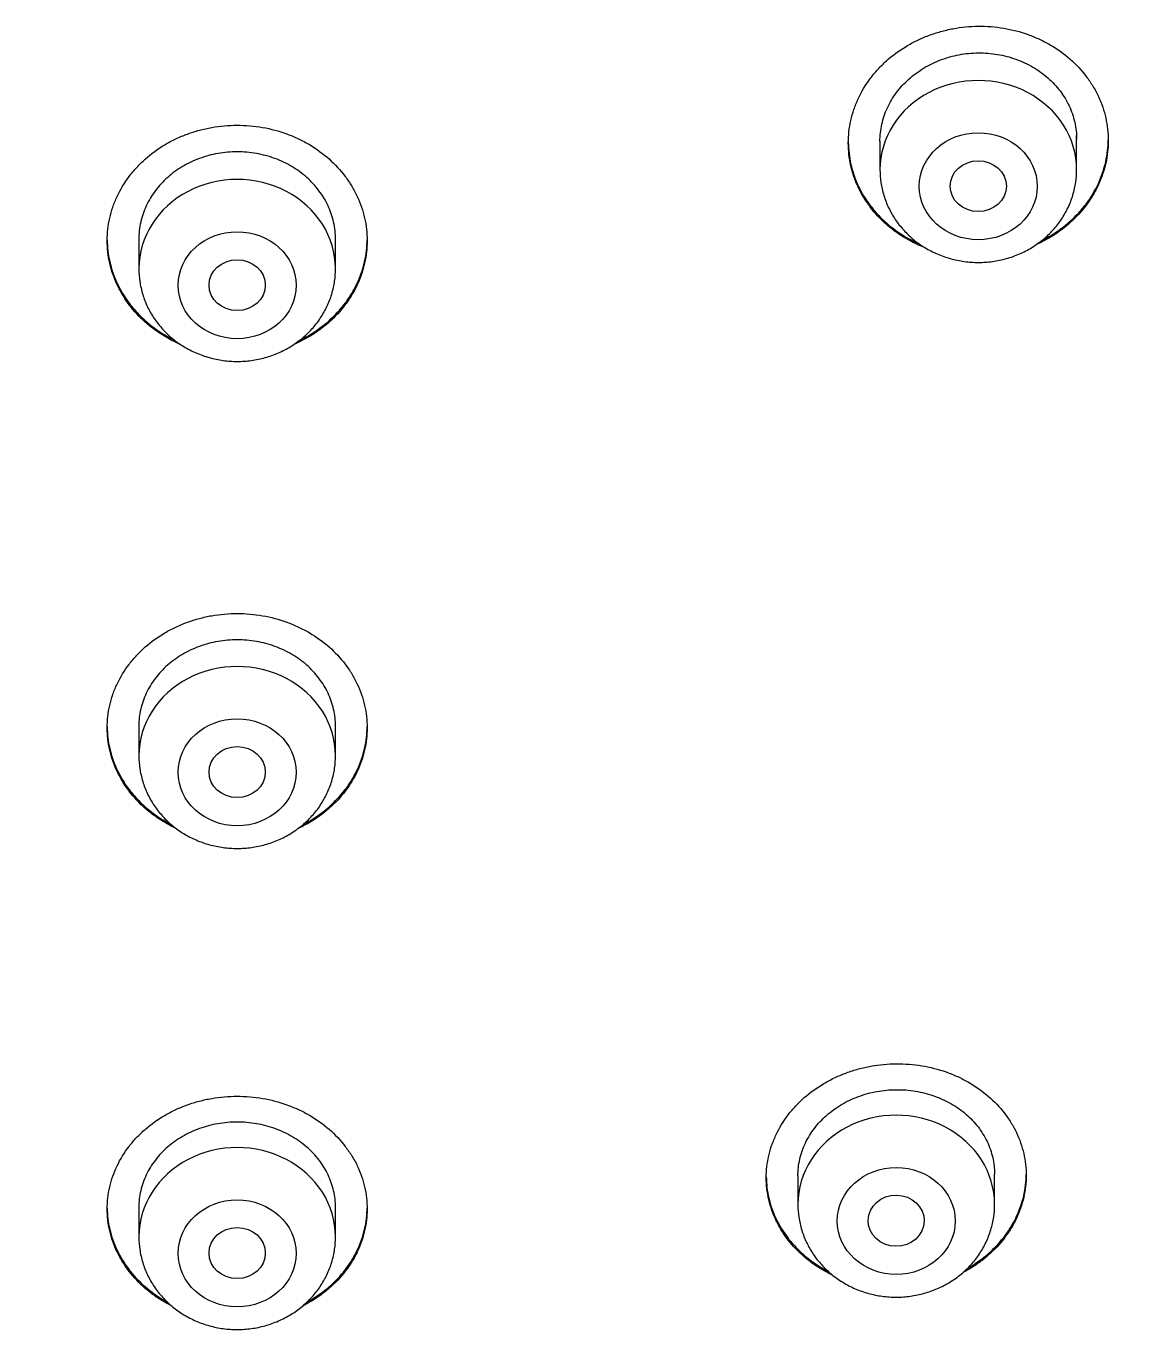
# Model space of a CAD drawing. Header units: millimetres. Extents: x 976 to 9349, y -1578 to 2211.
# Drawn here: x 2588.241 to 2589.806, y 257.06 to 258.924 of the extents above; entities that cross this region are included whole.
import ezdxf

# ---------------------------------------------------------------- set-up
doc = ezdxf.new("R2010")
doc.units = ezdxf.units.MM
doc.layers.add('Wbudowane', color=175, linetype='Continuous')

# ---------------------------------------------------------------- blocks, each defined once
blk = doc.blocks.new('Z$W@#21058')
for p, q in [((21.055, 136.121), (21.055, 136.1694)), ((20.775, 136.1616), (20.775, 136.121)), ((19.72, 136.0274), (19.72, 135.9801)), ((20, 135.9801), (20, 136.022)), ((19.72, 135.3291), (19.72, 135.2868)), ((20, 135.2868), (20, 135.3287)), ((20.6582, 134.6889), (20.6582, 134.6481)), ((20.9382, 134.6481), (20.9382, 134.6911)), ((19.72, 134.6442), (19.72, 134.602)), ((20, 134.602), (20, 134.6438))]:
    blk.add_line(p, q)
for centre in [(20.915, 136.121), (19.86, 135.9801), (19.86, 135.2868), (20.7982, 134.6481), (19.86, 134.602)]:
    blk.add_ellipse(centre, major_axis=(0.14, 0), ratio=0.906308, start_param=0, end_param=3.141593)
for centre, major_axis, ratio in [((20.915, 136.0973), (0.084, 0), 0.906308), ((20.915, 136.0974), (-0.04, 0), 0.90637), ((19.86, 135.9564), (0.084, 0), 0.906308), ((19.86, 135.9565), (0.04, 0), 0.906417), ((19.86, 135.2631), (0.084, 0), 0.906308), ((19.86, 135.2633), (0.04, 0), 0.907695), ((20.7982, 134.6244), (0.084, 0), 0.906308), ((19.86, 134.5783), (0.084, 0), 0.906308), ((20.7981, 134.6248), (-0.04, 0.0005), 0.909997), ((19.86, 134.5787), (-0.04, 0), 0.910352)]:
    blk.add_ellipse(centre, major_axis=major_axis, ratio=ratio)
for points, knots in [([(20.73, 136.1588), (20.73, 136.1697), (20.7312, 136.1804), (20.7347, 136.1962), (20.7362, 136.2014), (20.7397, 136.2118), (20.7418, 136.2169), (20.7487, 136.232), (20.7544, 136.2415), (20.7645, 136.255), (20.7681, 136.2594), (20.7759, 136.2678), (20.7799, 136.2719), (20.7927, 136.2834), (20.8021, 136.2903), (20.8172, 136.2995), (20.8225, 136.3023), (20.8332, 136.3075), (20.8441, 136.3122), (20.8555, 136.3159), (20.8671, 136.3191), (20.873, 136.3205), (20.8909, 136.3239), (20.9029, 136.325), (20.921, 136.3252), (20.9271, 136.325), (20.9392, 136.324), (20.9452, 136.3233), (20.963, 136.3203), (20.9746, 136.3173), (20.9914, 136.3113), (20.9969, 136.309), (21.0076, 136.304), (21.0128, 136.3013), (21.0278, 136.2925), (21.0372, 136.2858), (21.0544, 136.2706), (21.0621, 136.2623), (21.0721, 136.2491), (21.0752, 136.2445), (21.081, 136.235), (21.0836, 136.2301), (21.0906, 136.2152), (21.0941, 136.205), (21.0976, 136.1893), (21.0985, 136.1839), (21.0997, 136.1731), (21.1, 136.1677), (21.1, 136.1516), (21.0988, 136.141), (21.0953, 136.125), (21.0938, 136.1197), (21.0903, 136.1094), (21.0862, 136.0992), (21.0811, 136.0895), (21.0754, 136.0799), (21.0723, 136.0752), (21.0621, 136.0616), (21.0545, 136.0533), (21.0417, 136.0417), (21.0372, 136.0381), (21.0278, 136.0311), (21.0229, 136.0278), (21.0111, 136.0208), (21.0042, 136.0171), (20.997, 136.0139)], [0, 0, 0, 0, 0.04616, 0.04616, 0.06924, 0.06924, 0.092321, 0.092321, 0.138481, 0.138481, 0.161561, 0.161561, 0.184641, 0.184641, 0.230802, 0.230802, 0.253882, 0.253882, 0.276962, 0.300042, 0.300042, 0.323122, 0.323122, 0.369282, 0.369282, 0.392363, 0.392363, 0.415443, 0.415443, 0.461603, 0.461603, 0.484683, 0.484683, 0.507763, 0.507763, 0.553924, 0.553924, 0.600084, 0.600084, 0.623164, 0.623164, 0.646244, 0.646244, 0.692405, 0.692405, 0.715485, 0.715485, 0.738565, 0.738565, 0.784725, 0.784725, 0.807805, 0.807805, 0.830886, 0.853966, 0.853966, 0.877046, 0.877046, 0.923206, 0.923206, 0.946286, 0.946286, 0.969366, 0.969366, 1, 1, 1, 1]), ([(20.775, 136.1613), (20.775, 136.1694), (20.7759, 136.1775), (20.7786, 136.1895), (20.7797, 136.1936), (20.7823, 136.2014), (20.7854, 136.2091), (20.7893, 136.2164), (20.7936, 136.2237), (20.796, 136.2272), (20.8037, 136.2375), (20.8095, 136.2439), (20.8191, 136.2526), (20.8225, 136.2554), (20.8297, 136.2606), (20.8334, 136.2631), (20.8448, 136.27), (20.8528, 136.2739), (20.8655, 136.2787), (20.8699, 136.2802), (20.8787, 136.2826), (20.8832, 136.2837), (20.8966, 136.2862), (20.9057, 136.2871), (20.9195, 136.2872), (20.9241, 136.2871), (20.9333, 136.2863), (20.9423, 136.2852), (20.9511, 136.2834), (20.9599, 136.2811), (20.9643, 136.2797), (20.977, 136.2752), (20.9851, 136.2714), (20.9965, 136.2648), (21.0002, 136.2624), (21.0073, 136.2572), (21.0107, 136.2545), (21.0204, 136.246), (21.0262, 136.2398), (21.0339, 136.2297), (21.0363, 136.2262), (21.0406, 136.219), (21.0445, 136.2117), (21.0476, 136.2041), (21.0502, 136.1963), (21.0514, 136.1924), (21.0541, 136.1803), (21.055, 136.1722), (21.055, 136.164)], [0, 0, 0, 0, 0.062392, 0.062392, 0.093645, 0.093645, 0.124899, 0.156153, 0.156153, 0.187406, 0.187406, 0.249913, 0.249913, 0.281167, 0.281167, 0.312421, 0.312421, 0.374928, 0.374928, 0.406181, 0.406181, 0.437435, 0.437435, 0.499942, 0.499942, 0.531196, 0.531196, 0.562449, 0.593703, 0.593703, 0.624957, 0.624957, 0.687464, 0.687464, 0.718718, 0.718718, 0.749971, 0.749971, 0.812478, 0.812478, 0.843732, 0.843732, 0.874986, 0.906239, 0.906239, 0.937493, 0.937493, 1, 1, 1, 1]), ([(19.675, 136.0199), (19.675, 136.0308), (19.6762, 136.0414), (19.6797, 136.0572), (19.6812, 136.0624), (19.6847, 136.0727), (19.6868, 136.0778), (19.6937, 136.0927), (19.6994, 136.1022), (19.7095, 136.1156), (19.7131, 136.1199), (19.7208, 136.1283), (19.7249, 136.1323), (19.7377, 136.1437), (19.747, 136.1505), (19.7622, 136.1595), (19.7674, 136.1623), (19.7781, 136.1673), (19.789, 136.1719), (19.8004, 136.1755), (19.812, 136.1787), (19.8179, 136.18), (19.8358, 136.1832), (19.8478, 136.1842), (19.8659, 136.1842), (19.872, 136.184), (19.8841, 136.1829), (19.8902, 136.1821), (19.908, 136.179), (19.9195, 136.1759), (19.9363, 136.1697), (19.9419, 136.1674), (19.9526, 136.1623), (19.9578, 136.1595), (19.9728, 136.1506), (19.9821, 136.1438), (19.9994, 136.1285), (20.0071, 136.1201), (20.0171, 136.1068), (20.0202, 136.1022), (20.026, 136.0927), (20.0286, 136.0878), (20.0356, 136.0729), (20.0391, 136.0626), (20.0426, 136.0468), (20.0435, 136.0415), (20.0447, 136.0307), (20.045, 136.0253), (20.045, 136.0093), (20.0438, 135.9986), (20.0403, 135.9828), (20.0388, 135.9775), (20.0353, 135.9672), (20.0312, 135.9571), (20.0261, 135.9474), (20.0204, 135.938), (20.0173, 135.9333), (20.0071, 135.9198), (19.9995, 135.9115), (19.9867, 135.9002), (19.9822, 135.8966), (19.9728, 135.8897), (19.9679, 135.8865), (19.9559, 135.8793), (19.9486, 135.8756), (19.9411, 135.8723)], [0, 0, 0, 0, 0.046094, 0.046094, 0.069141, 0.069141, 0.092188, 0.092188, 0.138282, 0.138282, 0.161329, 0.161329, 0.184376, 0.184376, 0.23047, 0.23047, 0.253517, 0.253517, 0.276564, 0.299611, 0.299611, 0.322657, 0.322657, 0.368751, 0.368751, 0.391798, 0.391798, 0.414845, 0.414845, 0.460939, 0.460939, 0.483986, 0.483986, 0.507033, 0.507033, 0.553127, 0.553127, 0.599221, 0.599221, 0.622268, 0.622268, 0.645315, 0.645315, 0.691409, 0.691409, 0.714456, 0.714456, 0.737503, 0.737503, 0.783597, 0.783597, 0.806644, 0.806644, 0.829691, 0.852738, 0.852738, 0.875785, 0.875785, 0.921879, 0.921879, 0.944925, 0.944925, 0.967972, 0.967972, 1, 1, 1, 1]), ([(20, 136.022), (20, 136.0302), (19.9991, 136.0383), (19.9964, 136.0502), (19.9953, 136.0542), (19.9927, 136.062), (19.9911, 136.0658), (19.9858, 136.0771), (19.9815, 136.0843), (19.9739, 136.0944), (19.9712, 136.0977), (19.9653, 136.104), (19.9622, 136.1071), (19.9526, 136.1157), (19.9455, 136.1208), (19.934, 136.1276), (19.9301, 136.1297), (19.922, 136.1336), (19.9137, 136.137), (19.9051, 136.1398), (19.8964, 136.1421), (19.8919, 136.1432), (19.8783, 136.1455), (19.8692, 136.1463), (19.8555, 136.1463), (19.8509, 136.1461), (19.8417, 136.1454), (19.8372, 136.1447), (19.8237, 136.1424), (19.815, 136.14), (19.8023, 136.1353), (19.7981, 136.1336), (19.7899, 136.1297), (19.786, 136.1276), (19.7746, 136.1209), (19.7676, 136.1158), (19.7545, 136.1042), (19.7487, 136.0979), (19.7411, 136.0878), (19.7387, 136.0843), (19.7344, 136.0771), (19.7324, 136.0734), (19.7271, 136.0621), (19.7245, 136.0543), (19.7218, 136.0424), (19.7211, 136.0384), (19.7202, 136.0302), (19.72, 136.0261), (19.72, 136.0221), (19.72, 136.0221), (19.72, 136.022)], [0, 0, 0, 0, 0.062493, 0.062493, 0.09374, 0.09374, 0.124987, 0.124987, 0.18748, 0.18748, 0.218727, 0.218727, 0.249973, 0.249973, 0.312467, 0.312467, 0.343713, 0.343713, 0.37496, 0.406207, 0.406207, 0.437453, 0.437453, 0.499947, 0.499947, 0.531193, 0.531193, 0.56244, 0.56244, 0.624933, 0.624933, 0.65618, 0.65618, 0.687427, 0.687427, 0.74992, 0.74992, 0.812413, 0.812413, 0.84366, 0.84366, 0.874907, 0.874907, 0.9374, 0.9374, 0.968647, 0.968647, 0.999893, 0.999893, 1, 1, 1, 1]), ([(20.73, 136.1599), (20.7301, 136.1494), (20.7313, 136.1391), (20.7347, 136.1237), (20.7362, 136.1185), (20.7397, 136.1082), (20.7418, 136.1031), (20.7487, 136.0882), (20.7544, 136.0788), (20.7645, 136.0655), (20.7681, 136.0612), (20.7758, 136.0529), (20.7799, 136.0489), (20.7927, 136.0377), (20.802, 136.031), (20.8171, 136.0221), (20.8224, 136.0193), (20.8287, 136.0164), (20.8297, 136.016), (20.8306, 136.0155)], [0, 0, 0, 0, 0.174001, 0.174001, 0.26397, 0.26397, 0.353938, 0.353938, 0.533875, 0.533875, 0.623844, 0.623844, 0.713813, 0.713813, 0.89375, 0.89375, 0.983719, 0.983719, 1, 1, 1, 1]), ([(20.8396, 136.0096), (20.8301, 136.0133), (20.821, 136.0177), (20.8073, 136.0257), (20.8024, 136.0288), (20.793, 136.0356), (20.7885, 136.0392), (20.7757, 136.0505), (20.768, 136.0587), (20.7579, 136.072), (20.7548, 136.0767), (20.749, 136.0861), (20.7439, 136.0958), (20.7398, 136.1058), (20.7363, 136.116), (20.7348, 136.1213), (20.7312, 136.1372), (20.73, 136.148), (20.73, 136.1588)], [0, 0, 0, 0, 0.147, 0.147, 0.2323, 0.2323, 0.3176, 0.3176, 0.4882, 0.4882, 0.5735, 0.5735, 0.6588, 0.7441, 0.7441, 0.8294, 0.8294, 1, 1, 1, 1]), ([(21.0054, 136.02), (21.0096, 136.0222), (21.0137, 136.0245), (21.0277, 136.0329), (21.0371, 136.0398), (21.0501, 136.0514), (21.0541, 136.0555), (21.0618, 136.0639), (21.069, 136.0725), (21.0752, 136.0818), (21.0809, 136.0914), (21.0836, 136.0963), (21.0905, 136.1114), (21.094, 136.1216), (21.0976, 136.1375), (21.0985, 136.1428), (21.0997, 136.1533), (21.1, 136.1584), (21.1, 136.1634)], [0, 0, 0, 0, 0.074342, 0.074342, 0.2606, 0.2606, 0.353729, 0.353729, 0.446858, 0.539987, 0.539987, 0.633116, 0.633116, 0.819374, 0.819374, 0.912503, 0.912503, 1, 1, 1, 1]), ([(20.775, 136.121), (20.775, 136.1143), (20.7759, 136.1029), (20.7801, 136.0839), (20.787, 136.0665), (20.7965, 136.0496), (20.8085, 136.0345), (20.8227, 136.021), (20.8387, 136.0096), (20.8564, 136.0005), (20.8753, 135.9938), (20.895, 135.9898), (20.9151, 135.9884), (20.9353, 135.9898), (20.955, 135.9939), (20.9739, 136.0006), (20.9915, 136.0098), (21.0076, 136.0212), (21.0218, 136.0348), (21.0337, 136.05), (21.0432, 136.0669), (21.0501, 136.0844), (21.0541, 136.1032), (21.055, 136.1144), (21.055, 136.121)], [0, 0, 0, 0, 0.043723, 0.08855, 0.133515, 0.178674, 0.224062, 0.269684, 0.315523, 0.361546, 0.407709, 0.453968, 0.500279, 0.546601, 0.592892, 0.639107, 0.685199, 0.73112, 0.776832, 0.822308, 0.867548, 0.912577, 0.957444, 1, 1, 1, 1]), ([(19.675, 136.021), (19.6751, 136.0106), (19.6763, 136.0002), (19.6797, 135.9849), (19.6812, 135.9797), (19.6847, 135.9694), (19.6868, 135.9642), (19.6937, 135.9493), (19.6994, 135.9399), (19.7095, 135.9265), (19.7131, 135.9222), (19.7208, 135.9138), (19.7249, 135.9098), (19.7377, 135.8984), (19.747, 135.8916), (19.7615, 135.883), (19.766, 135.8806), (19.7706, 135.8784)], [0, 0, 0, 0, 0.179046, 0.179046, 0.271658, 0.271658, 0.36427, 0.36427, 0.549495, 0.549495, 0.642107, 0.642107, 0.734719, 0.734719, 0.919943, 0.919943, 1, 1, 1, 1]), ([(19.7789, 135.8723), (19.7714, 135.8756), (19.7643, 135.8792), (19.7524, 135.8863), (19.7475, 135.8895), (19.738, 135.8963), (19.7335, 135.9), (19.7207, 135.9113), (19.7131, 135.9196), (19.7029, 135.933), (19.6998, 135.9377), (19.694, 135.9472), (19.6889, 135.9569), (19.6848, 135.9669), (19.6813, 135.9772), (19.6798, 135.9824), (19.6762, 135.9984), (19.675, 136.0091), (19.675, 136.0199)], [0, 0, 0, 0, 0.120607, 0.120607, 0.208546, 0.208546, 0.296486, 0.296486, 0.472364, 0.472364, 0.560303, 0.560303, 0.648243, 0.736182, 0.736182, 0.824121, 0.824121, 1, 1, 1, 1]), ([(19.9494, 135.8784), (19.954, 135.8806), (19.9584, 135.883), (19.9728, 135.8915), (19.9821, 135.8983), (19.9994, 135.9136), (20.0071, 135.9219), (20.0171, 135.9353), (20.0202, 135.9399), (20.026, 135.9494), (20.0286, 135.9543), (20.0356, 135.9692), (20.0391, 135.9794), (20.0426, 135.9952), (20.0435, 136.0005), (20.0447, 136.011), (20.045, 136.016), (20.045, 136.021)], [0, 0, 0, 0, 0.0799441, 0.0799441, 0.2651331, 0.2651331, 0.4503221, 0.4503221, 0.5429167, 0.5429167, 0.6355112, 0.6355112, 0.8207002, 0.8207002, 0.9132948, 0.9132948, 1, 1, 1, 1]), ([(19.72, 135.9801), (19.72, 135.9733), (19.7209, 135.9619), (19.7251, 135.943), (19.732, 135.9255), (19.7415, 135.9087), (19.7535, 135.8936), (19.7677, 135.8801), (19.7837, 135.8687), (19.8014, 135.8596), (19.8203, 135.8529), (19.84, 135.8489), (19.8601, 135.8475), (19.8803, 135.8489), (19.9, 135.853), (19.9189, 135.8597), (19.9365, 135.8689), (19.9526, 135.8803), (19.9668, 135.8939), (19.9787, 135.9091), (19.9882, 135.9259), (19.9951, 135.9434), (19.9991, 135.9623), (20, 135.9735), (20, 135.9801)], [0, 0, 0, 0, 0.043723, 0.08855, 0.133515, 0.178674, 0.224062, 0.269684, 0.315523, 0.361546, 0.407709, 0.453968, 0.500279, 0.546601, 0.592892, 0.639107, 0.685199, 0.73112, 0.776832, 0.822308, 0.867548, 0.912577, 0.957444, 1, 1, 1, 1]), ([(19.675, 135.3266), (19.675, 135.3373), (19.6762, 135.3478), (19.6797, 135.3634), (19.6812, 135.3685), (19.6847, 135.3787), (19.6868, 135.3838), (19.6937, 135.3986), (19.6994, 135.4079), (19.7094, 135.4212), (19.7131, 135.4255), (19.7208, 135.4338), (19.7249, 135.4377), (19.7377, 135.449), (19.747, 135.4557), (19.7621, 135.4646), (19.7674, 135.4674), (19.7781, 135.4724), (19.789, 135.477), (19.8004, 135.4805), (19.8119, 135.4836), (19.8179, 135.485), (19.8358, 135.4881), (19.8478, 135.4891), (19.8659, 135.4891), (19.872, 135.4889), (19.8841, 135.4878), (19.8902, 135.487), (19.908, 135.4839), (19.9195, 135.4809), (19.9364, 135.4747), (19.9419, 135.4724), (19.9526, 135.4674), (19.9578, 135.4647), (19.9728, 135.4558), (19.9822, 135.4491), (19.9995, 135.4339), (20.0071, 135.4257), (20.0172, 135.4125), (20.0203, 135.4079), (20.026, 135.3985), (20.0286, 135.3937), (20.0356, 135.3789), (20.0391, 135.3688), (20.0426, 135.3532), (20.0435, 135.3479), (20.0447, 135.3372), (20.045, 135.3319), (20.045, 135.316), (20.0438, 135.3055), (20.0403, 135.2898), (20.0388, 135.2846), (20.0353, 135.2744), (20.0313, 135.2644), (20.0261, 135.2549), (20.0204, 135.2455), (20.0173, 135.2409), (20.0072, 135.2275), (19.9995, 135.2194), (19.9868, 135.2081), (19.9823, 135.2045), (19.9729, 135.1977), (19.968, 135.1945), (19.9577, 135.1885), (19.9524, 135.1857), (19.9469, 135.1832)], [0, 0, 0, 0, 0.0464757, 0.0464757, 0.0697135, 0.0697135, 0.0929514, 0.0929514, 0.1394271, 0.1394271, 0.1626649, 0.1626649, 0.1859028, 0.1859028, 0.2323785, 0.2323785, 0.2556163, 0.2556163, 0.2788542, 0.302092, 0.302092, 0.3253299, 0.3253299, 0.3718056, 0.3718056, 0.3950434, 0.3950434, 0.4182813, 0.4182813, 0.464757, 0.464757, 0.4879948, 0.4879948, 0.5112327, 0.5112327, 0.5577084, 0.5577084, 0.6041841, 0.6041841, 0.6274219, 0.6274219, 0.6506598, 0.6506598, 0.6971355, 0.6971355, 0.7203733, 0.7203733, 0.7436112, 0.7436112, 0.7900869, 0.7900869, 0.8133247, 0.8133247, 0.8365625, 0.8598004, 0.8598004, 0.8830382, 0.8830382, 0.9295139, 0.9295139, 0.9527518, 0.9527518, 0.9759896, 0.9759896, 1, 1, 1, 1]), ([(20, 135.3287), (20, 135.3368), (19.9991, 135.3448), (19.9964, 135.3566), (19.9953, 135.3605), (19.9927, 135.3682), (19.9911, 135.372), (19.9858, 135.3832), (19.9816, 135.3903), (19.9739, 135.4003), (19.9712, 135.4036), (19.9653, 135.4098), (19.9623, 135.4128), (19.9526, 135.4213), (19.9455, 135.4264), (19.9341, 135.4332), (19.9301, 135.4353), (19.922, 135.4391), (19.9137, 135.4425), (19.9051, 135.4452), (19.8964, 135.4476), (19.8919, 135.4486), (19.8783, 135.4509), (19.8692, 135.4517), (19.8555, 135.4517), (19.8509, 135.4515), (19.8417, 135.4507), (19.8372, 135.4502), (19.8237, 135.4478), (19.8149, 135.4455), (19.8022, 135.4408), (19.798, 135.4391), (19.7899, 135.4353), (19.786, 135.4332), (19.7746, 135.4265), (19.7675, 135.4214), (19.7545, 135.4099), (19.7487, 135.4037), (19.7411, 135.3937), (19.7387, 135.3903), (19.7344, 135.3832), (19.7324, 135.3795), (19.7271, 135.3683), (19.7245, 135.3607), (19.7218, 135.3489), (19.7211, 135.3449), (19.7202, 135.3368), (19.72, 135.3328), (19.72, 135.3287), (19.72, 135.3287), (19.72, 135.3287)], [0, 0, 0, 0, 0.062494, 0.062494, 0.093741, 0.093741, 0.124989, 0.124989, 0.187483, 0.187483, 0.21873, 0.21873, 0.249977, 0.249977, 0.312471, 0.312471, 0.343719, 0.343719, 0.374966, 0.406213, 0.406213, 0.43746, 0.43746, 0.499954, 0.499954, 0.531202, 0.531202, 0.562449, 0.562449, 0.624943, 0.624943, 0.65619, 0.65619, 0.687437, 0.687437, 0.749932, 0.749932, 0.812426, 0.812426, 0.843673, 0.843673, 0.87492, 0.87492, 0.937414, 0.937414, 0.968662, 0.968662, 0.999909, 0.999909, 1, 1, 1, 1]), ([(19.675, 135.3277), (19.6751, 135.3173), (19.6763, 135.3072), (19.6797, 135.292), (19.6812, 135.2868), (19.6847, 135.2766), (19.6868, 135.2716), (19.6937, 135.2568), (19.6994, 135.2475), (19.7094, 135.2343), (19.7131, 135.23), (19.7208, 135.2217), (19.7249, 135.2177), (19.7376, 135.2065), (19.747, 135.1998), (19.7599, 135.1921), (19.7629, 135.1905), (19.7658, 135.189)], [0, 0, 0, 0, 0.183916, 0.183916, 0.279175, 0.279175, 0.374435, 0.374435, 0.564954, 0.564954, 0.660214, 0.660214, 0.755474, 0.755474, 0.945993, 0.945993, 1, 1, 1, 1]), ([(19.7731, 135.1831), (19.7677, 135.1857), (19.7625, 135.1884), (19.7523, 135.1944), (19.7474, 135.1975), (19.738, 135.2043), (19.7335, 135.2079), (19.7207, 135.2192), (19.713, 135.2273), (19.7029, 135.2406), (19.6997, 135.2452), (19.694, 135.2546), (19.6889, 135.2642), (19.6848, 135.2741), (19.6813, 135.2843), (19.6798, 135.2895), (19.6762, 135.3052), (19.675, 135.3158), (19.675, 135.3266)], [0, 0, 0, 0, 0.092265, 0.092265, 0.183039, 0.183039, 0.273812, 0.273812, 0.455359, 0.455359, 0.546133, 0.546133, 0.636906, 0.72768, 0.72768, 0.818453, 0.818453, 1, 1, 1, 1]), ([(19.9542, 135.189), (19.9571, 135.1905), (19.96, 135.1921), (19.9728, 135.1996), (19.9822, 135.2063), (19.9994, 135.2215), (20.0071, 135.2297), (20.0172, 135.2429), (20.0203, 135.2475), (20.026, 135.2568), (20.0286, 135.2617), (20.0356, 135.2765), (20.0391, 135.2866), (20.0426, 135.3022), (20.0435, 135.3075), (20.0447, 135.3178), (20.045, 135.3227), (20.045, 135.3277)], [0, 0, 0, 0, 0.05365, 0.05365, 0.244169, 0.244169, 0.434688, 0.434688, 0.529948, 0.529948, 0.625207, 0.625207, 0.815726, 0.815726, 0.910986, 0.910986, 1, 1, 1, 1]), ([(14.9117, 135.3047), (14.9141, 135.2999), (14.9179, 135.2922), (14.9249, 135.2783), (14.9326, 135.263), (14.9414, 135.2458), (14.9501, 135.2292), (14.9583, 135.2135), (14.9664, 135.1983), (14.9745, 135.1832), (14.9825, 135.1685), (14.9906, 135.1537), (14.9992, 135.1384), (15.0083, 135.1223), (15.0175, 135.1061), (15.0264, 135.0906), (15.0346, 135.0767), (15.0427, 135.0629), (15.0512, 135.0487), (15.0607, 135.0329), (15.0711, 135.0159), (15.0822, 134.998), (15.0931, 134.9807), (15.1036, 134.9643), (15.114, 134.9481), (15.1249, 134.9315), (15.1357, 134.9152), (15.1461, 134.8998), (15.1577, 134.8827), (15.1688, 134.8666), (15.1802, 134.8503), (15.1895, 134.8372), (15.1993, 134.8235), (15.2099, 134.8089), (15.2213, 134.7933), (15.2333, 134.7772), (15.2444, 134.7624), (15.2555, 134.7478), (15.2662, 134.7341), (15.2768, 134.7204), (15.2871, 134.7074), (15.2975, 134.6944), (15.3075, 134.682), (15.3175, 134.6697), (15.328, 134.6571), (15.3389, 134.6439), (15.3497, 134.6312), (15.3612, 134.6177), (15.3728, 134.6043), (15.3851, 134.5902), (15.3967, 134.5772), (15.4093, 134.5631), (15.4221, 134.549), (15.434, 134.536), (15.4457, 134.5235), (15.457, 134.5115), (15.4698, 134.498), (15.4817, 134.4857), (15.4935, 134.4736), (15.5049, 134.4621), (15.517, 134.4499), (15.5294, 134.4376), (15.5426, 134.4247), (15.5556, 134.4121), (15.5689, 134.3994), (15.5809, 134.388), (15.5932, 134.3765), (15.606, 134.3647), (15.6188, 134.353), (15.6305, 134.3425), (15.6412, 134.333), (15.652, 134.3234), (15.663, 134.3138), (15.6749, 134.3034), (15.6865, 134.2935), (15.6985, 134.2833), (15.7115, 134.2724), (15.7258, 134.2605), (15.7405, 134.2485), (15.7538, 134.2377), (15.7655, 134.2283), (15.7769, 134.2193), (15.788, 134.2106), (15.7996, 134.2015), (15.8119, 134.192), (15.8254, 134.1818), (15.8384, 134.1719), (15.8507, 134.1628), (15.8626, 134.154), (15.875, 134.1449), (15.8874, 134.136), (15.8994, 134.1274), (15.9124, 134.1182), (15.9249, 134.1094), (15.937, 134.101), (15.9492, 134.0926), (15.9618, 134.084), (15.9742, 134.0757), (15.9853, 134.0682), (15.9967, 134.0607), (16.0093, 134.0524), (16.0225, 134.0438), (16.0353, 134.0356), (16.0481, 134.0275), (16.0602, 134.0199), (16.0714, 134.0129), (16.0815, 134.0066), (16.0904, 134.0012), (16.0996, 133.9956), (16.108, 133.9904), (16.1178, 133.9846), (16.1281, 133.9784), (16.1394, 133.9717), (16.1508, 133.9651), (16.1619, 133.9586), (16.1735, 133.9518), (16.1857, 133.9449), (16.1983, 133.9377), (16.2114, 133.9304), (16.2237, 133.9235), (16.2358, 133.9169), (16.2466, 133.911), (16.2579, 133.9049), (16.2695, 133.8986), (16.2827, 133.8916), (16.2951, 133.8851), (16.3071, 133.8788), (16.3191, 133.8726), (16.3326, 133.8656), (16.3464, 133.8586), (16.3596, 133.852), (16.3717, 133.846), (16.3839, 133.8399), (16.3969, 133.8336), (16.4098, 133.8273), (16.4223, 133.8213), (16.4344, 133.8155), (16.4464, 133.8099), (16.4589, 133.804), (16.4697, 133.799), (16.4813, 133.7937), (16.492, 133.7888), (16.5032, 133.7837), (16.5152, 133.7783), (16.5276, 133.7728), (16.5398, 133.7674), (16.5504, 133.7628), (16.5616, 133.7579), (16.5739, 133.7526), (16.586, 133.7474), (16.5971, 133.7427), (16.6082, 133.738), (16.6193, 133.7334), (16.6307, 133.7287), (16.6411, 133.7244), (16.6537, 133.7192), (16.6664, 133.7141), (16.68, 133.7086), (16.6932, 133.7034), (16.7062, 133.6983), (16.7198, 133.693), (16.7326, 133.688), (16.7458, 133.6829), (16.7596, 133.6777), (16.7719, 133.6731), (16.7846, 133.6684), (16.7963, 133.664), (16.8093, 133.6592), (16.8246, 133.6537), (16.8403, 133.6481), (16.8562, 133.6424), (16.8697, 133.6377), (16.8845, 133.6325), (16.9015, 133.6266), (16.9202, 133.6203), (16.9373, 133.6145), (16.951, 133.61), (16.9628, 133.606), (16.9751, 133.602), (16.9891, 133.5975), (17.0082, 133.5913), (17.0311, 133.5841), (17.0567, 133.5761), (17.0787, 133.5694), (17.0972, 133.5638), (17.1127, 133.5591), (17.1285, 133.5545), (17.1433, 133.5501), (17.1584, 133.5458), (17.1734, 133.5415), (17.1882, 133.5372), (17.2033, 133.533), (17.2183, 133.5288), (17.2333, 133.5247), (17.2488, 133.5205), (17.2639, 133.5164), (17.2794, 133.5122), (17.2957, 133.5079), (17.3121, 133.5036), (17.3327, 133.4983), (17.3566, 133.4922), (17.3806, 133.4862), (17.4009, 133.4812), (17.4162, 133.4775), (17.4367, 133.4725), (17.4605, 133.4669), (17.4866, 133.4608), (17.5126, 133.4548), (17.5373, 133.4493), (17.5628, 133.4436), (17.5874, 133.4383), (17.612, 133.433), (17.6334, 133.4285), (17.6554, 133.4239), (17.6757, 133.4197), (17.6996, 133.4149), (17.7231, 133.4103), (17.7513, 133.4048), (17.7793, 133.3994), (17.8027, 133.395), (17.8225, 133.3914), (17.848, 133.3867), (17.8744, 133.382), (17.8969, 133.3781), (17.9132, 133.3753), (17.9409, 133.3705), (17.9696, 133.3657), (17.9944, 133.3617), (18.0104, 133.3591), (18.0322, 133.3556), (18.0573, 133.3517), (18.0763, 133.3488), (18.0911, 133.3465), (18.1129, 133.3433), (18.1425, 133.3389), (18.171, 133.3348), (18.193, 133.3317), (18.2294, 133.3267), (18.2677, 133.3215), (18.3016, 133.3172), (18.3152, 133.3154), (18.3353, 133.3129), (18.366, 133.3091), (18.4024, 133.3047), (18.4309, 133.3014), (18.4493, 133.2993), (18.4727, 133.2967), (18.5102, 133.2925), (18.5559, 133.2877), (18.5905, 133.2842), (18.609, 133.2824), (18.6315, 133.2802), (18.6803, 133.2755), (18.7368, 133.2705), (18.7831, 133.2666), (18.8053, 133.2648), (18.8264, 133.2631), (18.8721, 133.2595), (18.9378, 133.2547), (18.9977, 133.2507), (19.0316, 133.2485), (19.0484, 133.2475), (19.0739, 133.246), (19.1126, 133.2437), (19.1632, 133.241), (19.2258, 133.2379), (19.3018, 133.2345), (19.39, 133.2311), (19.4927, 133.2279), (19.603, 133.2253), (19.7319, 133.2235), (19.8104, 133.2231), (19.86, 133.2231)], [0, 0, 0, 0, 0.002698, 0.005114, 0.008314, 0.012212, 0.015616, 0.018584, 0.021894, 0.025033, 0.027984, 0.031015, 0.034254, 0.037566, 0.041127, 0.04441, 0.047317, 0.049931, 0.053123, 0.056348, 0.060014, 0.06398, 0.067775, 0.071127, 0.074578, 0.078265, 0.081927, 0.08517, 0.088361, 0.093142, 0.095752, 0.099177, 0.101812, 0.104931, 0.10893, 0.112276, 0.115783, 0.118921, 0.122219, 0.125179, 0.128267, 0.131219, 0.134162, 0.136819, 0.139787, 0.14301, 0.146041, 0.148766, 0.152585, 0.155604, 0.158818, 0.161961, 0.165799, 0.169034, 0.171442, 0.175029, 0.17788, 0.181443, 0.184209, 0.186909, 0.190153, 0.193424, 0.196253, 0.200089, 0.203095, 0.206095, 0.20895, 0.212136, 0.215393, 0.218232, 0.220572, 0.223028, 0.225916, 0.228387, 0.231498, 0.234055, 0.236783, 0.240564, 0.243986, 0.246894, 0.24969, 0.252004, 0.254646, 0.257214, 0.259847, 0.262923, 0.266215, 0.26855, 0.271097, 0.274033, 0.27678, 0.279214, 0.281886, 0.285214, 0.287343, 0.289734, 0.293043, 0.295483, 0.297656, 0.300148, 0.302741, 0.305661, 0.30851, 0.310809, 0.313708, 0.316052, 0.317798, 0.320022, 0.321564, 0.323531, 0.325265, 0.327601, 0.329893, 0.332216, 0.334567, 0.336718, 0.339336, 0.342008, 0.344384, 0.34724, 0.349478, 0.351668, 0.353786, 0.356247, 0.358657, 0.361655, 0.36365, 0.365811, 0.368828, 0.37168, 0.373971, 0.376618, 0.378812, 0.381168, 0.384291, 0.386326, 0.388503, 0.391401, 0.393313, 0.395799, 0.397673, 0.400017, 0.402008, 0.404144, 0.407, 0.409162, 0.411127, 0.413112, 0.41563, 0.418152, 0.420078, 0.421988, 0.424489, 0.426375, 0.428494, 0.430415, 0.433554, 0.435693, 0.438166, 0.441021, 0.443015, 0.445847, 0.448252, 0.450493, 0.453582, 0.455157, 0.457621, 0.460148, 0.462473, 0.46613, 0.468939, 0.471374, 0.47365, 0.47716, 0.480808, 0.484023, 0.486677, 0.488362, 0.490581, 0.493456, 0.496122, 0.501103, 0.506057, 0.510208, 0.513159, 0.516222, 0.518722, 0.521754, 0.524357, 0.526938, 0.529959, 0.532431, 0.535165, 0.538121, 0.540596, 0.543583, 0.546308, 0.549056, 0.552413, 0.555198, 0.560171, 0.56539, 0.568126, 0.571143, 0.573638, 0.579196, 0.583975, 0.587656, 0.59317, 0.597219, 0.601339, 0.606368, 0.61039, 0.612798, 0.618124, 0.621237, 0.625584, 0.630648, 0.636281, 0.640482, 0.643151, 0.646773, 0.654049, 0.657207, 0.658724, 0.662713, 0.671883, 0.673977, 0.675855, 0.680315, 0.685539, 0.689131, 0.690408, 0.693339, 0.700691, 0.706006, 0.708414, 0.712325, 0.72519, 0.728645, 0.7302, 0.732329, 0.739252, 0.746373, 0.751484, 0.754239, 0.75603, 0.763784, 0.773993, 0.780021, 0.781935, 0.783736, 0.791842, 0.807544, 0.813364, 0.8161, 0.819165, 0.824434, 0.840034, 0.853573, 0.855814, 0.857775, 0.862359, 0.869143, 0.878062, 0.888753, 0.901978, 0.917603, 0.935177, 0.954999, 0.976437, 1, 1, 1, 1]), ([(19.86, 133.2231), (19.9076, 133.2231), (19.9855, 133.2235), (20.114, 133.2253), (20.2269, 133.2279), (20.3305, 133.2311), (20.4194, 133.2345), (20.4953, 133.2379), (20.5574, 133.241), (20.6099, 133.2439), (20.6521, 133.2463), (20.6825, 133.2482), (20.7052, 133.2496), (20.7313, 133.2513), (20.7688, 133.2538), (20.818, 133.2573), (20.8664, 133.2609), (20.9053, 133.264), (20.927, 133.2658), (20.9437, 133.2672), (20.9726, 133.2696), (21.0214, 133.2739), (21.0688, 133.2783), (21.101, 133.2814), (21.1153, 133.2828), (21.1338, 133.2847), (21.17, 133.2883), (21.2155, 133.2932), (21.2531, 133.2973), (21.2743, 133.2997), (21.2907, 133.3016), (21.3181, 133.3048), (21.3552, 133.3092), (21.3867, 133.3131), (21.4084, 133.3159), (21.4391, 133.3198), (21.4784, 133.325), (21.518, 133.3305), (21.5412, 133.3337), (21.5713, 133.338), (21.6024, 133.3426), (21.6299, 133.3467), (21.6523, 133.3501), (21.6853, 133.3552), (21.7215, 133.361), (21.753, 133.3662), (21.7786, 133.3704), (21.8027, 133.3745), (21.8225, 133.378), (21.8462, 133.3821), (21.8733, 133.387), (21.9051, 133.3928), (21.9338, 133.3981), (21.9663, 133.4043), (21.998, 133.4105), (22.0325, 133.4173), (22.0648, 133.4239), (22.0949, 133.4302), (22.1181, 133.4351), (22.1406, 133.44), (22.1651, 133.4453), (22.1873, 133.4503), (22.2068, 133.4547), (22.2243, 133.4587), (22.2442, 133.4633), (22.2667, 133.4686), (22.2875, 133.4735), (22.3083, 133.4786), (22.328, 133.4834), (22.3494, 133.4887), (22.3687, 133.4936), (22.3863, 133.498), (22.402, 133.5021), (22.4178, 133.5062), (22.4329, 133.5102), (22.4473, 133.514), (22.4624, 133.5181), (22.4776, 133.5222), (22.4955, 133.5271), (22.5121, 133.5317), (22.5272, 133.536), (22.5398, 133.5395), (22.5529, 133.5433), (22.5667, 133.5472), (22.5811, 133.5514), (22.5959, 133.5558), (22.6109, 133.5602), (22.6264, 133.5649), (22.6418, 133.5695), (22.6589, 133.5748), (22.6768, 133.5803), (22.6962, 133.5864), (22.7155, 133.5925), (22.7334, 133.5983), (22.7482, 133.6031), (22.7608, 133.6072), (22.773, 133.6113), (22.7873, 133.6161), (22.8043, 133.6218), (22.8233, 133.6283), (22.8414, 133.6345), (22.8576, 133.6402), (22.8705, 133.6448), (22.8842, 133.6497), (22.898, 133.6547), (22.914, 133.6605), (22.9281, 133.6656), (22.9414, 133.6706), (22.954, 133.6753), (22.9676, 133.6805), (22.9818, 133.6859), (22.9944, 133.6907), (23.0059, 133.6952), (23.0159, 133.6991), (23.0282, 133.7039), (23.0409, 133.709), (23.0548, 133.7145), (23.0667, 133.7194), (23.0783, 133.7241), (23.0887, 133.7284), (23.1004, 133.7332), (23.1123, 133.7382), (23.1244, 133.7433), (23.1362, 133.7483), (23.1478, 133.7533), (23.1598, 133.7585), (23.17, 133.7629), (23.1804, 133.7675), (23.1908, 133.7721), (23.2035, 133.7777), (23.2159, 133.7833), (23.2284, 133.789), (23.2393, 133.794), (23.2511, 133.7994), (23.2627, 133.8048), (23.2754, 133.8107), (23.2873, 133.8164), (23.2986, 133.8217), (23.3101, 133.8273), (23.3212, 133.8327), (23.3327, 133.8383), (23.3449, 133.8443), (23.3576, 133.8506), (23.3704, 133.857), (23.3824, 133.8631), (23.3939, 133.869), (23.4055, 133.875), (23.4167, 133.8808), (23.4289, 133.8872), (23.4417, 133.8939), (23.4534, 133.9002), (23.4643, 133.9061), (23.4755, 133.9121), (23.4873, 133.9186), (23.5005, 133.9259), (23.5138, 133.9333), (23.5266, 133.9405), (23.5379, 133.9469), (23.5487, 133.9531), (23.5595, 133.9594), (23.571, 133.9661), (23.582, 133.9725), (23.594, 133.9797), (23.6059, 133.9868), (23.6171, 133.9936), (23.6274, 133.9998), (23.6374, 134.006), (23.648, 134.0125), (23.6578, 134.0187), (23.6676, 134.0248), (23.6776, 134.0311), (23.6889, 134.0384), (23.7017, 134.0466), (23.7149, 134.0552), (23.7272, 134.0633), (23.7376, 134.0702), (23.748, 134.0771), (23.7597, 134.085), (23.772, 134.0934), (23.7843, 134.1019), (23.7962, 134.1102), (23.8089, 134.1191), (23.8221, 134.1284), (23.836, 134.1384), (23.8497, 134.1484), (23.8623, 134.1576), (23.8739, 134.1662), (23.8858, 134.1751), (23.8994, 134.1854), (23.9129, 134.1957), (23.9253, 134.2053), (23.937, 134.2144), (23.9482, 134.2233), (23.9607, 134.2332), (23.9742, 134.2442), (23.9889, 134.2561), (24.004, 134.2686), (24.0188, 134.281), (24.0336, 134.2935), (24.0472, 134.3052), (24.0599, 134.3163), (24.0718, 134.3267), (24.0842, 134.3377), (24.0965, 134.3488), (24.1099, 134.3609), (24.1229, 134.3729), (24.1356, 134.3847), (24.1471, 134.3956), (24.1594, 134.4073), (24.1727, 134.4201), (24.1861, 134.4331), (24.2, 134.4469), (24.2134, 134.4603), (24.2274, 134.4745), (24.2401, 134.4875), (24.253, 134.501), (24.267, 134.5157), (24.2827, 134.5324), (24.2975, 134.5486), (24.3111, 134.5635), (24.3233, 134.5772), (24.3354, 134.5908), (24.3475, 134.6047), (24.3591, 134.618), (24.3703, 134.6312), (24.3808, 134.6436), (24.3913, 134.6562), (24.4019, 134.669), (24.4131, 134.6827), (24.4244, 134.6967), (24.4365, 134.712), (24.4485, 134.7272), (24.4603, 134.7424), (24.4713, 134.7568), (24.4826, 134.7717), (24.4953, 134.7888), (24.508, 134.806), (24.5202, 134.8229), (24.5317, 134.8389), (24.5434, 134.8554), (24.555, 134.872), (24.5657, 134.8877), (24.5761, 134.9031), (24.5865, 134.9185), (24.5963, 134.9334), (24.6066, 134.9491), (24.6167, 134.9647), (24.6275, 134.9817), (24.6376, 134.9978), (24.6478, 135.0141), (24.6569, 135.029), (24.6658, 135.0437), (24.6746, 135.0584), (24.6837, 135.0737), (24.6926, 135.0889), (24.7018, 135.1048), (24.7111, 135.1211), (24.7201, 135.1371), (24.729, 135.1531), (24.7374, 135.1683), (24.7458, 135.1838), (24.7542, 135.1994), (24.7629, 135.2157), (24.7708, 135.2308), (24.7783, 135.2454), (24.7861, 135.2606), (24.794, 135.2761), (24.8017, 135.2914), (24.8058, 135.2997), (24.8083, 135.3047)], [0, 0, 0, 0, 0.022611, 0.044559, 0.064656, 0.082797, 0.09806, 0.111423, 0.122309, 0.130602, 0.13884, 0.144427, 0.146461, 0.15073, 0.158077, 0.166104, 0.176519, 0.183416, 0.186505, 0.18786, 0.19218, 0.201639, 0.213454, 0.217051, 0.218581, 0.220944, 0.226746, 0.237622, 0.244852, 0.246497, 0.248799, 0.253451, 0.260936, 0.2683, 0.270049, 0.27237, 0.284459, 0.290808, 0.293277, 0.29668, 0.306686, 0.309732, 0.311217, 0.318572, 0.327152, 0.330387, 0.335302, 0.340705, 0.343199, 0.345786, 0.353315, 0.357601, 0.3627, 0.368585, 0.374918, 0.379609, 0.387009, 0.392159, 0.395744, 0.399422, 0.404207, 0.408844, 0.411381, 0.414634, 0.418263, 0.422085, 0.426732, 0.429496, 0.43328, 0.437359, 0.441073, 0.443703, 0.446851, 0.449618, 0.452244, 0.455034, 0.457413, 0.460443, 0.463305, 0.46714, 0.46951, 0.471536, 0.474015, 0.476638, 0.479078, 0.481898, 0.484714, 0.487283, 0.490415, 0.493116, 0.496712, 0.500237, 0.503812, 0.507303, 0.510117, 0.512026, 0.514238, 0.516874, 0.519946, 0.523654, 0.527433, 0.530004, 0.532675, 0.534638, 0.537653, 0.540418, 0.543554, 0.545537, 0.547886, 0.550629, 0.553223, 0.555866, 0.557741, 0.55969, 0.56154, 0.56469, 0.566886, 0.569404, 0.571447, 0.57349, 0.57535, 0.578102, 0.580296, 0.582252, 0.584852, 0.586985, 0.589104, 0.590747, 0.592943, 0.595132, 0.59802, 0.60016, 0.602352, 0.604353, 0.606987, 0.609135, 0.611742, 0.613918, 0.61572, 0.618473, 0.620455, 0.622498, 0.625616, 0.627956, 0.630036, 0.632749, 0.634796, 0.636912, 0.639409, 0.642094, 0.644551, 0.646455, 0.648627, 0.651276, 0.653578, 0.656607, 0.659296, 0.661381, 0.663466, 0.665907, 0.668005, 0.670514, 0.672608, 0.675455, 0.677846, 0.679547, 0.68182, 0.68408, 0.686154, 0.687954, 0.690216, 0.692394, 0.695107, 0.698274, 0.700751, 0.702902, 0.704923, 0.707365, 0.710421, 0.712814, 0.715308, 0.718159, 0.721058, 0.723883, 0.727257, 0.730061, 0.732225, 0.734948, 0.737957, 0.741272, 0.743996, 0.746328, 0.749164, 0.751638, 0.754819, 0.758445, 0.761755, 0.765256, 0.76877, 0.772077, 0.774829, 0.777765, 0.780547, 0.783704, 0.786645, 0.790175, 0.793164, 0.79592, 0.798638, 0.802295, 0.805813, 0.808642, 0.812754, 0.81603, 0.819292, 0.822508, 0.826086, 0.830195, 0.834803, 0.837899, 0.841036, 0.844668, 0.847714, 0.850942, 0.854169, 0.857083, 0.859677, 0.863016, 0.866031, 0.869217, 0.872744, 0.876553, 0.879691, 0.88311, 0.886354, 0.88986, 0.894612, 0.897922, 0.901149, 0.905305, 0.908845, 0.912163, 0.915602, 0.91893, 0.922272, 0.925281, 0.929138, 0.932374, 0.936205, 0.939512, 0.942848, 0.945685, 0.948897, 0.95217, 0.955367, 0.95853, 0.962175, 0.965585, 0.968582, 0.972166, 0.975065, 0.978281, 0.981819, 0.985185, 0.987561, 0.990867, 0.994465, 0.997224, 1, 1, 1, 1]), ([(19.72, 135.2868), (19.72, 135.2801), (19.7209, 135.2687), (19.7251, 135.2497), (19.732, 135.2323), (19.7415, 135.2154), (19.7535, 135.2003), (19.7677, 135.1868), (19.7837, 135.1754), (19.8014, 135.1663), (19.8203, 135.1596), (19.84, 135.1556), (19.8601, 135.1542), (19.8803, 135.1556), (19.9, 135.1597), (19.9189, 135.1664), (19.9365, 135.1756), (19.9526, 135.187), (19.9668, 135.2006), (19.9787, 135.2158), (19.9882, 135.2327), (19.9951, 135.2502), (19.9991, 135.269), (20, 135.2802), (20, 135.2868)], [0, 0, 0, 0, 0.043723, 0.08855, 0.133515, 0.178674, 0.224062, 0.269684, 0.315523, 0.361546, 0.407709, 0.453968, 0.500279, 0.546601, 0.592892, 0.639107, 0.685199, 0.73112, 0.776832, 0.822308, 0.867548, 0.912577, 0.957444, 1, 1, 1, 1]), ([(20.6132, 134.686), (20.6132, 134.6966), (20.6144, 134.707), (20.6179, 134.7224), (20.6194, 134.7275), (20.6229, 134.7376), (20.625, 134.7426), (20.6319, 134.7573), (20.6376, 134.7665), (20.6476, 134.7797), (20.6513, 134.784), (20.659, 134.7923), (20.6631, 134.7962), (20.6759, 134.8074), (20.6852, 134.8142), (20.7004, 134.8231), (20.7057, 134.8259), (20.7164, 134.831), (20.7273, 134.8355), (20.7387, 134.8392), (20.7503, 134.8423), (20.7562, 134.8437), (20.7742, 134.8469), (20.7862, 134.8481), (20.8044, 134.8482), (20.8104, 134.848), (20.8226, 134.847), (20.8286, 134.8463), (20.8464, 134.8434), (20.858, 134.8404), (20.8748, 134.8345), (20.8803, 134.8323), (20.891, 134.8274), (20.8962, 134.8247), (20.9112, 134.8161), (20.9206, 134.8095), (20.9378, 134.7947), (20.9454, 134.7866), (20.9555, 134.7737), (20.9586, 134.7692), (20.9643, 134.76), (20.9669, 134.7552), (20.9738, 134.7407), (20.9773, 134.7308), (20.9808, 134.7154), (20.9817, 134.7102), (20.9829, 134.6997), (20.9832, 134.6945), (20.9832, 134.6788), (20.9821, 134.6684), (20.9785, 134.6529), (20.977, 134.6478), (20.9735, 134.6377), (20.9695, 134.6278), (20.9643, 134.6183), (20.9587, 134.6091), (20.9555, 134.6045), (20.9454, 134.5912), (20.9377, 134.5831), (20.925, 134.5719), (20.9205, 134.5683), (20.9111, 134.5615), (20.9061, 134.5583), (20.8985, 134.5538), (20.8959, 134.5524), (20.8932, 134.551)], [0, 0, 0, 0, 0.047045, 0.047045, 0.070567, 0.070567, 0.094089, 0.094089, 0.141134, 0.141134, 0.164657, 0.164657, 0.188179, 0.188179, 0.235224, 0.235224, 0.258746, 0.258746, 0.282268, 0.305791, 0.305791, 0.329313, 0.329313, 0.376358, 0.376358, 0.39988, 0.39988, 0.423403, 0.423403, 0.470447, 0.470447, 0.49397, 0.49397, 0.517492, 0.517492, 0.564537, 0.564537, 0.611581, 0.611581, 0.635104, 0.635104, 0.658626, 0.658626, 0.705671, 0.705671, 0.729193, 0.729193, 0.752716, 0.752716, 0.79976, 0.79976, 0.823283, 0.823283, 0.846805, 0.870327, 0.870327, 0.89385, 0.89385, 0.940895, 0.940895, 0.964417, 0.964417, 0.987939, 0.987939, 1, 1, 1, 1]), ([(20.6582, 134.6887), (20.6582, 134.6966), (20.6591, 134.7044), (20.6618, 134.7161), (20.6629, 134.72), (20.6655, 134.7276), (20.6686, 134.7351), (20.6725, 134.7423), (20.6768, 134.7494), (20.6791, 134.7528), (20.6868, 134.7629), (20.6926, 134.769), (20.7023, 134.7776), (20.7057, 134.7803), (20.7128, 134.7854), (20.7165, 134.7878), (20.7279, 134.7946), (20.736, 134.7984), (20.7487, 134.8031), (20.7531, 134.8045), (20.7619, 134.8069), (20.7664, 134.8079), (20.7798, 134.8103), (20.7889, 134.8112), (20.8028, 134.8113), (20.8074, 134.8112), (20.8165, 134.8105), (20.8256, 134.8094), (20.8345, 134.8075), (20.8433, 134.8053), (20.8476, 134.804), (20.8604, 134.7995), (20.8684, 134.7958), (20.8798, 134.7893), (20.8835, 134.787), (20.8907, 134.7819), (20.8941, 134.7793), (20.9037, 134.771), (20.9095, 134.7649), (20.9172, 134.755), (20.9195, 134.7516), (20.9239, 134.7446), (20.9278, 134.7375), (20.9308, 134.7301), (20.9335, 134.7226), (20.9346, 134.7187), (20.9373, 134.707), (20.9382, 134.6991), (20.9382, 134.6911)], [0, 0, 0, 0, 0.062339, 0.062339, 0.093594, 0.093594, 0.12485, 0.156105, 0.156105, 0.18736, 0.18736, 0.249871, 0.249871, 0.281127, 0.281127, 0.312382, 0.312382, 0.374893, 0.374893, 0.406148, 0.406148, 0.437403, 0.437403, 0.499914, 0.499914, 0.53117, 0.53117, 0.562425, 0.59368, 0.59368, 0.624936, 0.624936, 0.687446, 0.687446, 0.718702, 0.718702, 0.749957, 0.749957, 0.812468, 0.812468, 0.843723, 0.843723, 0.874979, 0.906234, 0.906234, 0.937489, 0.937489, 1, 1, 1, 1]), ([(19.675, 134.6416), (19.675, 134.6522), (19.6762, 134.6625), (19.6797, 134.6779), (19.6812, 134.6829), (19.6847, 134.693), (19.6867, 134.698), (19.6937, 134.7125), (19.6993, 134.7217), (19.7094, 134.7348), (19.713, 134.7391), (19.7207, 134.7472), (19.7248, 134.7511), (19.7376, 134.7623), (19.7469, 134.7689), (19.7621, 134.7777), (19.7673, 134.7805), (19.778, 134.7854), (19.7889, 134.7899), (19.8003, 134.7935), (19.8119, 134.7965), (19.8178, 134.7978), (19.8358, 134.8009), (19.8478, 134.802), (19.866, 134.802), (19.872, 134.8017), (19.8842, 134.8007), (19.8902, 134.7999), (19.9081, 134.7968), (19.9196, 134.7938), (19.9364, 134.7877), (19.942, 134.7854), (19.9527, 134.7805), (19.9579, 134.7777), (19.9729, 134.769), (19.9823, 134.7624), (19.9995, 134.7474), (20.0072, 134.7393), (20.0172, 134.7262), (20.0203, 134.7217), (20.026, 134.7125), (20.0287, 134.7077), (20.0356, 134.6931), (20.0391, 134.6831), (20.0426, 134.6678), (20.0435, 134.6625), (20.0447, 134.6521), (20.045, 134.6468), (20.045, 134.6312), (20.0438, 134.6208), (20.0403, 134.6054), (20.0388, 134.6002), (20.0353, 134.5902), (20.0313, 134.5804), (20.0261, 134.571), (20.0205, 134.5617), (20.0173, 134.5572), (20.0072, 134.5441), (19.9996, 134.536), (19.9868, 134.5249), (19.9823, 134.5214), (19.973, 134.5147), (19.968, 134.5115), (19.9598, 134.5068), (19.9565, 134.505), (19.9532, 134.5033)], [0, 0, 0, 0, 0.046903, 0.046903, 0.070355, 0.070355, 0.093807, 0.093807, 0.14071, 0.14071, 0.164162, 0.164162, 0.187614, 0.187614, 0.234517, 0.234517, 0.257969, 0.257969, 0.28142, 0.304872, 0.304872, 0.328324, 0.328324, 0.375227, 0.375227, 0.398679, 0.398679, 0.422131, 0.422131, 0.469034, 0.469034, 0.492486, 0.492486, 0.515938, 0.515938, 0.562841, 0.562841, 0.609744, 0.609744, 0.633196, 0.633196, 0.656648, 0.656648, 0.703551, 0.703551, 0.727003, 0.727003, 0.750455, 0.750455, 0.797358, 0.797358, 0.82081, 0.82081, 0.844261, 0.867713, 0.867713, 0.891165, 0.891165, 0.938068, 0.938068, 0.96152, 0.96152, 0.984972, 0.984972, 1, 1, 1, 1]), ([(20, 134.6438), (20, 134.6518), (19.9991, 134.6597), (19.9964, 134.6713), (19.9953, 134.6751), (19.9927, 134.6827), (19.9911, 134.6865), (19.9859, 134.6975), (19.9816, 134.7045), (19.974, 134.7144), (19.9712, 134.7176), (19.9654, 134.7238), (19.9623, 134.7267), (19.9526, 134.7351), (19.9456, 134.7402), (19.9341, 134.7468), (19.9301, 134.7489), (19.9221, 134.7527), (19.9138, 134.7561), (19.9052, 134.7587), (19.8964, 134.7611), (19.8919, 134.762), (19.8783, 134.7644), (19.8692, 134.7652), (19.8555, 134.7652), (19.8509, 134.765), (19.8417, 134.7642), (19.8371, 134.7636), (19.8236, 134.7613), (19.8149, 134.759), (19.8022, 134.7544), (19.798, 134.7527), (19.7898, 134.7489), (19.7859, 134.7468), (19.7745, 134.7402), (19.7675, 134.7352), (19.7544, 134.7239), (19.7486, 134.7177), (19.741, 134.7079), (19.7387, 134.7045), (19.7343, 134.6975), (19.7324, 134.6938), (19.7271, 134.6828), (19.7245, 134.6753), (19.7218, 134.6636), (19.7211, 134.6597), (19.7202, 134.6518), (19.72, 134.6478), (19.72, 134.6439), (19.72, 134.6439), (19.72, 134.6438)], [0, 0, 0, 0, 0.062497, 0.062497, 0.093746, 0.093746, 0.124994, 0.124994, 0.187491, 0.187491, 0.21874, 0.21874, 0.249989, 0.249989, 0.312486, 0.312486, 0.343734, 0.343734, 0.374983, 0.406231, 0.406231, 0.43748, 0.43748, 0.499977, 0.499977, 0.531226, 0.531226, 0.562474, 0.562474, 0.624971, 0.624971, 0.65622, 0.65622, 0.687468, 0.687468, 0.749966, 0.749966, 0.812463, 0.812463, 0.843711, 0.843711, 0.87496, 0.87496, 0.937457, 0.937457, 0.968706, 0.968706, 0.999954, 0.999954, 1, 1, 1, 1]), ([(20.6132, 134.6871), (20.6133, 134.6769), (20.6145, 134.667), (20.6179, 134.6521), (20.6194, 134.6471), (20.6229, 134.637), (20.6249, 134.6321), (20.6319, 134.6176), (20.6375, 134.6085), (20.6476, 134.5955), (20.6512, 134.5913), (20.6589, 134.5832), (20.6629, 134.5794), (20.6757, 134.5684), (20.685, 134.5618), (20.6971, 134.5549), (20.6992, 134.5537), (20.7013, 134.5526)], [0, 0, 0, 0, 0.185867, 0.185867, 0.282711, 0.282711, 0.379556, 0.379556, 0.573244, 0.573244, 0.670089, 0.670089, 0.766933, 0.766933, 0.960622, 0.960622, 1, 1, 1, 1]), ([(20.708, 134.547), (20.7037, 134.549), (20.6995, 134.5512), (20.6904, 134.5564), (20.6855, 134.5595), (20.676, 134.5661), (20.6716, 134.5696), (20.6588, 134.5806), (20.6511, 134.5886), (20.641, 134.6016), (20.6379, 134.6061), (20.6322, 134.6153), (20.627, 134.6247), (20.623, 134.6345), (20.6195, 134.6444), (20.618, 134.6495), (20.6144, 134.665), (20.6132, 134.6755), (20.6132, 134.686)], [0, 0, 0, 0, 0.075685, 0.075685, 0.168116, 0.168116, 0.260548, 0.260548, 0.445411, 0.445411, 0.537842, 0.537842, 0.630274, 0.722705, 0.722705, 0.815137, 0.815137, 1, 1, 1, 1]), ([(20.8994, 134.5567), (20.8999, 134.557), (20.9004, 134.5573), (20.911, 134.5635), (20.9204, 134.5702), (20.9333, 134.5815), (20.9374, 134.5855), (20.9451, 134.5936), (20.9523, 134.6021), (20.9585, 134.6111), (20.9642, 134.6204), (20.9668, 134.6252), (20.9738, 134.6398), (20.9773, 134.6498), (20.9808, 134.6652), (20.9817, 134.6705), (20.9829, 134.6807), (20.9832, 134.6857), (20.9832, 134.6906)], [0, 0, 0, 0, 0.010344, 0.010344, 0.209267, 0.209267, 0.308728, 0.308728, 0.40819, 0.507652, 0.507652, 0.607113, 0.607113, 0.806036, 0.806036, 0.905498, 0.905498, 1, 1, 1, 1]), ([(19.675, 134.6426), (19.6751, 134.6325), (19.6763, 134.6226), (19.6797, 134.6077), (19.6812, 134.6026), (19.6847, 134.5926), (19.6867, 134.5876), (19.6937, 134.573), (19.6993, 134.5639), (19.7094, 134.5508), (19.713, 134.5466), (19.7207, 134.5384), (19.7248, 134.5346), (19.7376, 134.5235), (19.7469, 134.5168), (19.7581, 134.5103), (19.7593, 134.5097), (19.7605, 134.509)], [0, 0, 0, 0, 0.1890765, 0.1890765, 0.2876276, 0.2876276, 0.3861787, 0.3861787, 0.5832809, 0.5832809, 0.681832, 0.681832, 0.7803831, 0.7803831, 0.9774853, 0.9774853, 1, 1, 1, 1]), ([(19.7668, 134.5033), (19.7636, 134.505), (19.7604, 134.5067), (19.7522, 134.5114), (19.7473, 134.5145), (19.7379, 134.5212), (19.7334, 134.5247), (19.7206, 134.5358), (19.713, 134.5439), (19.7028, 134.557), (19.6997, 134.5615), (19.694, 134.5707), (19.6888, 134.5802), (19.6848, 134.59), (19.6813, 134.6), (19.6798, 134.6051), (19.6762, 134.6206), (19.675, 134.631), (19.675, 134.6416)], [0, 0, 0, 0, 0.05863, 0.05863, 0.152767, 0.152767, 0.246904, 0.246904, 0.435178, 0.435178, 0.529315, 0.529315, 0.623452, 0.717589, 0.717589, 0.811726, 0.811726, 1, 1, 1, 1]), ([(19.9596, 134.509), (19.9607, 134.5096), (19.9618, 134.5103), (19.9729, 134.5167), (19.9822, 134.5233), (19.9995, 134.5382), (20.0072, 134.5463), (20.0172, 134.5593), (20.0203, 134.5638), (20.026, 134.573), (20.0286, 134.5778), (20.0356, 134.5924), (20.0391, 134.6023), (20.0426, 134.6177), (20.0435, 134.6229), (20.0447, 134.6329), (20.0449, 134.6378), (20.045, 134.6426)], [0, 0, 0, 0, 0.021528, 0.021528, 0.218798, 0.218798, 0.416067, 0.416067, 0.514702, 0.514702, 0.613337, 0.613337, 0.810606, 0.810606, 0.909241, 0.909241, 1, 1, 1, 1]), ([(20.6582, 134.6481), (20.6582, 134.6413), (20.6591, 134.6299), (20.6633, 134.611), (20.6702, 134.5935), (20.6798, 134.5767), (20.6917, 134.5616), (20.7059, 134.5481), (20.722, 134.5367), (20.7396, 134.5275), (20.7585, 134.5209), (20.7782, 134.5168), (20.7983, 134.5155), (20.8185, 134.5169), (20.8382, 134.521), (20.8571, 134.5277), (20.8747, 134.5369), (20.8908, 134.5483), (20.905, 134.5619), (20.9169, 134.5771), (20.9264, 134.5939), (20.9333, 134.6114), (20.9373, 134.6302), (20.9382, 134.6415), (20.9382, 134.6481)], [0, 0, 0, 0, 0.043723, 0.08855, 0.133515, 0.178674, 0.224062, 0.269684, 0.315523, 0.361546, 0.407709, 0.453968, 0.500279, 0.546601, 0.592892, 0.639107, 0.685199, 0.73112, 0.776832, 0.822308, 0.867548, 0.912577, 0.957444, 1, 1, 1, 1]), ([(19.72, 134.602), (19.72, 134.5952), (19.7209, 134.5838), (19.7251, 134.5649), (19.732, 134.5474), (19.7415, 134.5306), (19.7535, 134.5155), (19.7677, 134.502), (19.7837, 134.4906), (19.8014, 134.4815), (19.8203, 134.4748), (19.84, 134.4707), (19.8601, 134.4694), (19.8803, 134.4708), (19.9, 134.4749), (19.9189, 134.4816), (19.9365, 134.4908), (19.9526, 134.5022), (19.9668, 134.5158), (19.9787, 134.531), (19.9882, 134.5478), (19.9951, 134.5653), (19.9991, 134.5842), (20, 134.5954), (20, 134.602)], [0, 0, 0, 0, 0.043723, 0.08855, 0.133515, 0.178674, 0.224062, 0.269684, 0.315523, 0.361546, 0.407709, 0.453968, 0.500279, 0.546601, 0.592892, 0.639107, 0.685199, 0.73112, 0.776832, 0.822308, 0.867548, 0.912577, 0.957444, 1, 1, 1, 1])]:
    blk.add_open_spline(points, degree=3, knots=knots)

msp = doc.modelspace()

# ---------------------------------------------------------------- block references
at = {"layer": 'Wbudowane'}
msp.add_blockref('Z$W@#21058', (2568.6809, 122.599), dxfattribs=at)

doc.saveas('drawing.dxf')
